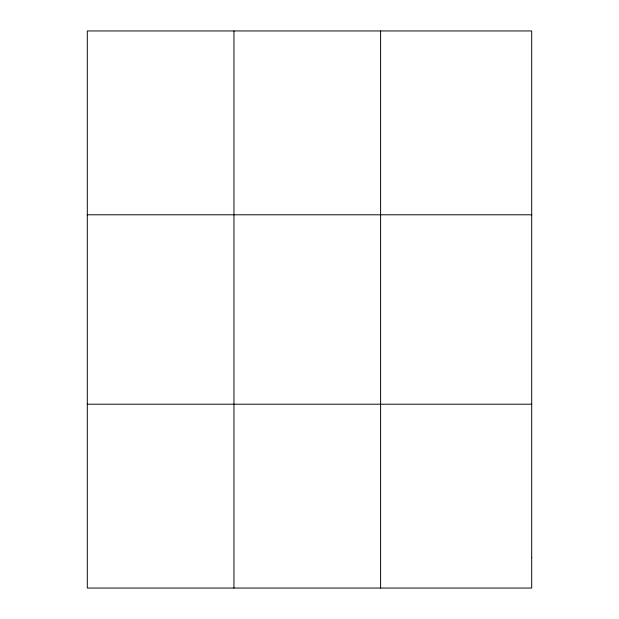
<?xml version="1.0" encoding="UTF-8"?>
<svg xmlns="http://www.w3.org/2000/svg" width="619" height="619" viewBox="0 0 619 619"><rect width="100%" height="100%" fill="white"/><g stroke="black" fill="none" stroke-linecap="round" stroke-linejoin="round"><path stroke-width="0.93" d="M233.951 30.95L233.951 588.05M380.6 30.95L380.6 588.05M87.302 214.793L531.698 214.793M87.302 404.207L531.698 404.207M531.698 557.409L531.698 588.05L87.302 588.05L87.302 30.95L531.698 30.95L531.698 557.409"/></g></svg>
